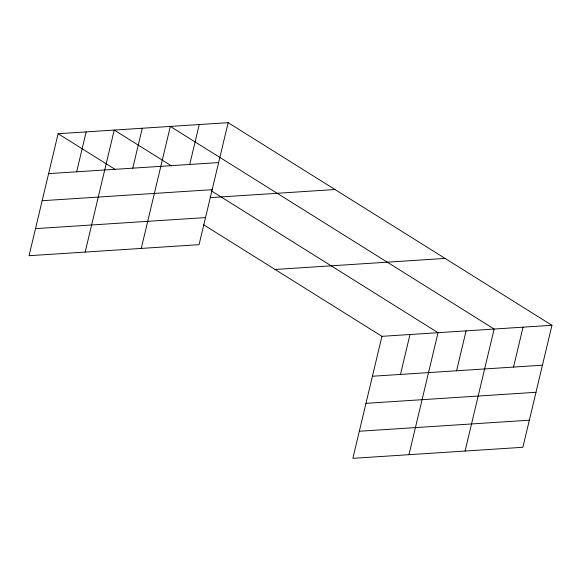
<?xml version="1.0" encoding="UTF-8"?>
<svg xmlns="http://www.w3.org/2000/svg" width="581" height="581" viewBox="0 0 581 581"><rect width="100%" height="100%" fill="white"/><g stroke="black" fill="none" stroke-linecap="round" stroke-linejoin="round"><path stroke-width="0.87" d="M58.115 133.71L29.05 255.713L199.072 244.666L228.137 122.664L58.115 133.71L115.358 169.536M76.656 171.802L86.17 131.887M85.16 252.067L114.225 130.064L171.468 165.89M132.766 168.163L142.272 128.248M141.263 248.421L170.327 126.426L494.14 329.042L465.076 451.045M189.726 164.459L199.232 124.545M203.699 224.811L381.928 336.334L352.863 458.336L522.885 447.29L551.95 325.287L228.137 122.664M400.476 374.425L409.983 334.511M408.973 454.691L438.038 332.688L211.157 190.721M456.579 370.78L466.085 330.865M513.539 367.083L523.045 327.168M48.608 173.625L218.63 162.578M42.152 200.714L212.174 189.667M210.22 197.642L334.997 189.529M35.506 228.624L205.521 217.577M275.067 269.468L445.09 258.422M381.928 336.334L551.95 325.287M372.421 376.248L542.443 365.202M365.965 403.337L535.987 392.291M359.319 431.247L529.342 420.201"/></g></svg>
